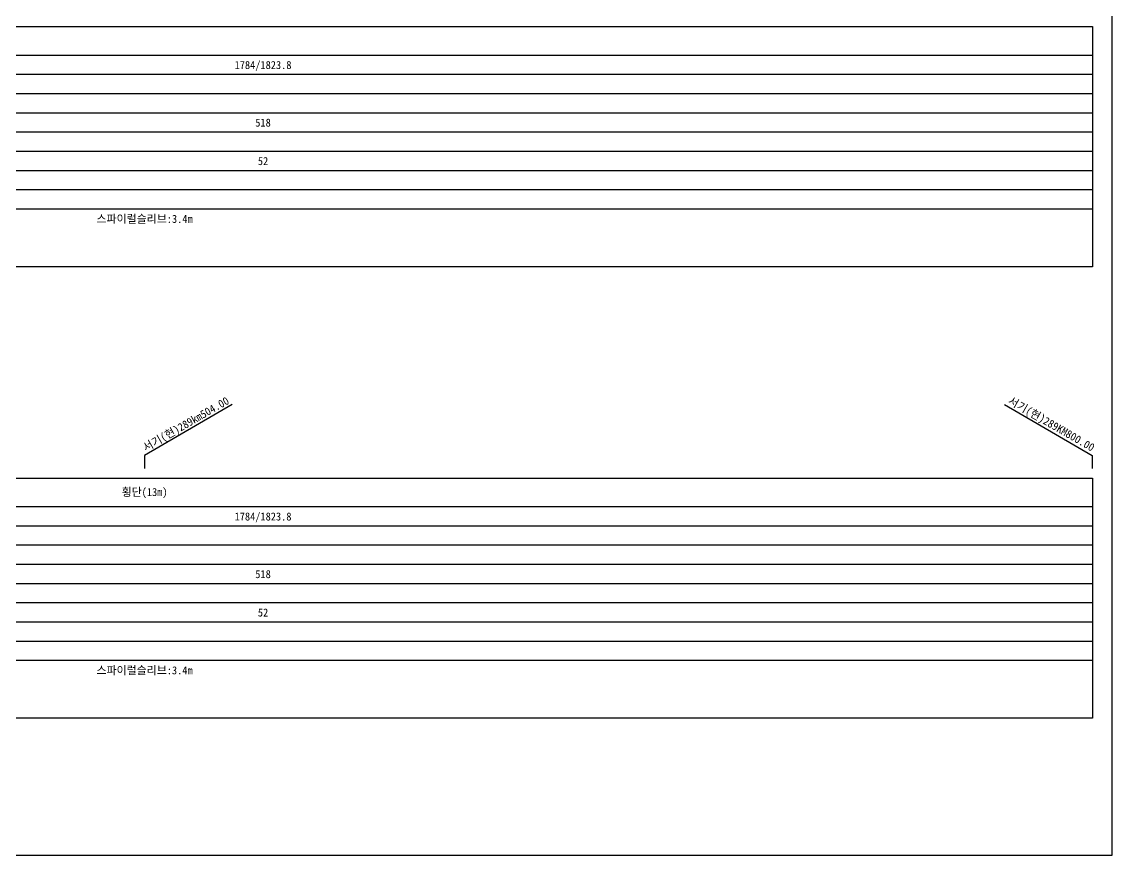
# Model space of a CAD drawing. Header units: millimetres. Extents: x 4198 to 4994, y 1103 to 1810.
# Drawn here: x 4653.3 to 4993.9, y 1103.1 to 1363.4 of the extents above; entities that cross this region are included whole.
import ezdxf
from ezdxf.enums import TextEntityAlignment as Align
from ezdxf.xclip import XClip

# ---------------------------------------------------------------- set-up
doc = ezdxf.new("R2010")
doc.units = ezdxf.units.MM
doc.header["$LTSCALE"] = 10
doc.header["$MEASUREMENT"] = 0
doc.header["$XCLIPFRAME"] = 2
for name, color, linetype in [('TT-TABL-LIN1', 4, 'Continuous'), ('TT-TABL-LIN2', 1, 'Continuous'), ('TT-TABL-TEX2', 3, 'Continuous'), ('TZ-BASE', 253, 'Continuous'), ('TZ-LEAL', 1, 'Continuous'), ('TZ-LEAT', 3, 'Continuous')]:
    doc.layers.add(name, color=color, linetype=linetype)
doc.layers.add('TX-PAPR', color=2, linetype='Continuous', plot=False)
doc.styles.get("Standard").update_dxf_attribs({"font": 'GulimChe.ttf'})
doc.styles.add('굴림체', font='GulimChe.ttf')

# ---------------------------------------------------------------- blocks, each defined once
blk = doc.blocks.new('JD-SDGGD6G')
at = {"layer": 'TZ-BASE'}
for p, q in [((428.07, 141.33), (446.66, -208.53)), ((528.21, 141.32), (546.8, -208.54)), ((628.35, 141.32), (646.94, -208.54))]:
    blk.add_line(p, q, dxfattribs=at)
blk = doc.blocks.new('JD-경부고속하선표_190503')
at = {"layer": 'TT-TABL-LIN1'}
blk.add_lwpolyline([(2, 114), (785.58, 114), (785.58, 39), (2, 39)], close=True, dxfattribs=at)
at = {"layer": 'TT-TABL-LIN2'}
for points in [[(785.58, 105), (9.33, 105)], [(785.58, 99), (9.33, 99)], [(785.58, 93), (9.33, 93)], [(785.58, 87), (9.33, 87)], [(785.58, 81), (38.33, 81)], [(785.58, 75), (9.33, 75)], [(785.58, 69), (9.33, 69)], [(785.58, 63), (9.33, 63)], [(785.58, 57), (9.33, 57)]]:
    blk.add_lwpolyline(points, dxfattribs=at)
blk = doc.blocks.new('JD-경부고속상선표_190503')
at = {"layer": 'TT-TABL-LIN1'}
blk.add_lwpolyline([(2, 114), (785.58, 114), (785.58, 39), (2, 39)], close=True, dxfattribs=at)
at = {"layer": 'TT-TABL-LIN2'}
for points in [[(785.58, 105), (9.33, 105)], [(785.58, 99), (9.33, 99)], [(785.58, 93), (9.33, 93)], [(785.58, 87), (9.33, 87)], [(785.58, 81), (38.33, 81)], [(785.58, 75), (9.33, 75)], [(785.58, 69), (9.33, 69)], [(785.58, 63), (9.33, 63)], [(785.58, 57), (9.33, 57)]]:
    blk.add_lwpolyline(points, dxfattribs=at)

msp = doc.modelspace()

# ---------------------------------------------------------------- linework, layer by layer
at = {"layer": 'TX-PAPR'}
msp.add_lwpolyline([(4197.89, 1103.05), (4993.89, 1103.05), (4993.89, 1619.05), (4197.89, 1619.05)], close=True, dxfattribs=at)
at = {"layer": 'TZ-LEAL'}
for points in [[(4719.07, 1243.87), (4691.68, 1227.85), (4691.68, 1223.85)], [(4960.3, 1243.87), (4987.68, 1227.85), (4987.68, 1223.85)]]:
    msp.add_lwpolyline(points, dxfattribs=at)

# ---------------------------------------------------------------- block references
at = {"layer": 'TT-TABL-LIN2'}
for name, p in [('JD-경부고속하선표_190503', (4202.11, 1247.87)), ('JD-경부고속상선표_190503', (4202.11, 1106.85))]:
    msp.add_blockref(name, p, dxfattribs=at)
at = {"layer": 'TZ-BASE'}
ref = msp.add_blockref('JD-SDGGD6G', (4282.74, 1478.72), dxfattribs=at)
XClip(ref).set_block_clipping_path([(699.9307819956, 75.6432443597), (-0.0689224287, 74.9999683641), (0.0689224287, -74.9999683641), (700.0686268546, -74.356692303)])

# ---------------------------------------------------------------- texts
at = {"layer": 'TT-TABL-TEX2'}
for s, p in [('1784/1823.8', (4728.68, 1349.87)), ('518', (4728.68, 1331.87)), ('52', (4728.68, 1319.87)), ('1784/1823.8', (4728.68, 1208.85)), ('518', (4728.68, 1190.85)), ('52', (4728.68, 1178.85))]:
    msp.add_text(s, height=2.5, dxfattribs=at).set_placement(p, align=Align.MIDDLE_CENTER)
for p in [(4691.68, 1301.87), (4691.68, 1160.85)]:
    msp.add_text('스파이럴슬리브:3.4m', height=2.5, dxfattribs=at).set_placement(p, align=Align.MIDDLE)
at = {"layer": 'TT-TABL-TEX2', "style": '굴림체'}
msp.add_text('횡단(13m)', height=2.5, dxfattribs=at).set_placement((4691.68, 1216.49), align=Align.MIDDLE_CENTER)
at = {"layer": 'TZ-LEAT'}
for s, rotation, p in [('서기(현)289km504.00', 30, (4705.18, 1236.64)), ('서기(현)289KM800.00', 330, (4974.29, 1236.67))]:
    msp.add_text(s, height=2.5, rotation=rotation, dxfattribs=at).set_placement(p, align=Align.CENTER)

doc.saveas('drawing.dxf')
